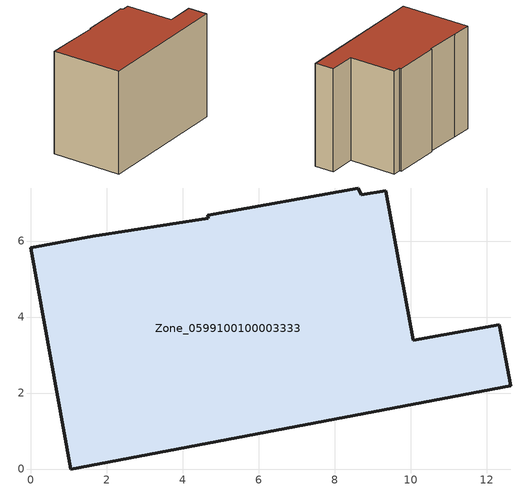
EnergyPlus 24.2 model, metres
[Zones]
Zone_0599100100003333
 floor ground (C_G): 8.71,7.22 9.35,7.32 10.07,3.38 12.34,3.8 12.64,2.19 1.06,0 0,5.83 1.64,6.12 4.68,6.6 4.67,6.68 8.63,7.4 z0
 wall outside (C_F): 1.06,0 12.64,2.19 12.34,3.8 10.07,3.38 9.35,7.32 8.71,7.22 8.63,7.4 4.67,6.68 4.68,6.6 1.64,6.12 0,5.83 1.06,0 z0:8.71
 roof outside (C_R): 9.35,7.32 8.71,7.22 8.63,7.4 4.67,6.68 4.68,6.6 1.64,6.12 0,5.83 1.06,0 12.64,2.19 12.34,3.8 10.07,3.38 z8.71
[BUILDING]
Pand.0599100100003333: North Axis=0; Terrain=City; Loads Convergence Tolerance Value=0.04; Temperature Convergence Tolerance Value=0.4; Solar Distribution=FullExterior; Maximum Number of Warmup Days=25; Minimum Number of Warmup Days=1
[Site:Location]
Rotterdam.The.Hague.AP_ZH_NLD Design_Conditions: Latitude=51.96; Longitude=4.45; Time Zone=1; Elevation=-4.5
[SITE:GROUNDTEMPERATURE:BUILDINGSURFACE]
18, 18, 18, 18, 18, 18, 18, 18, 18, 18, 18, 18
[MATERIAL] Thermal Absorptance=0.9; Solar Absorptance=0.7; Visible Absorptance=0.7
Name | Roughness | Thickness | Conductivity | Density | Specific Heat
G.TC.2006-2014 | MediumSmooth | 0.15 | 0.06 | 540 | 1210
F.TC.2006-2014 | Rough | 0.3 | 0.12 | 1920 | 840
R.TC.2006-2014 | MediumRough | 0.2 | 0.08 | 1500 | 1000
[CONSTRUCTION]
C_G: G.TC.2006-2014
C_F: F.TC.2006-2014
C_R: R.TC.2006-2014
[ZONE]
Zone_0599100100003333: Type=1; Multiplier=1; Ceiling Height=Autocalculate; Volume=Autocalculate; Floor Area=autocalculate; Part of Total Floor Area=Yes
[ZONEINFILTRATION:DESIGNFLOWRATE]
Infil_Zone_0599100100003333: Zone or ZoneList or Space or SpaceList=Zone_0599100100003333; Schedule=AlwaysOn; Design Flow Rate Calculation Method=Flow/Area; Flow Rate per Floor Area=0.0015; Constant Term Coefficient=1; Temperature Term Coefficient=0; Velocity Term Coefficient=0; Velocity Squared Term Coefficient=0
[HVACTEMPLATE:ZONE:IDEALLOADSAIRSYSTEM]
Zone_0599100100003333: Maximum Heating Supply Air Temperature=50; Minimum Cooling Supply Air Temperature=13; Maximum Heating Supply Air Humidity Ratio=0.0156; Minimum Cooling Supply Air Humidity Ratio=0.0077; Heating Limit=NoLimit; Cooling Limit=NoLimit; Dehumidification Control Type=ConstantSensibleHeatRatio; Cooling Sensible Heat Ratio=0.7; Dehumidification Setpoint=60; Humidification Control Type=None; Humidification Setpoint=30; Outdoor Air Method=None; Outdoor Air Flow Rate per Person=0.00944; Outdoor Air Flow Rate per Zone Floor Area=0; Outdoor Air Flow Rate per Zone=0; Demand Controlled Ventilation Type=None; Outdoor Air Economizer Type=NoEconomizer; Heat Recovery Type=None; Sensible Heat Recovery Effectiveness=0.7; Latent Heat Recovery Effectiveness=0.65
[ZONECONTROL:THERMOSTAT]
ThermostatControl_Zone_0599100100003333: Zone or ZoneList=Zone_0599100100003333; Control Type Schedule=DualSetpointControlType; Control 1=Thermostat_Zone_0599100100003333; Temperature Difference Between Cutout And Setpoint=0
[THERMOSTATSETPOINT:DUALSETPOINT]
Thermostat_Zone_0599100100003333: Heating Setpoint Temperature Schedule=HeatingSetpoint_Zone_0599100100003333; Cooling Setpoint Temperature Schedule=CoolingSetpoint_Zone_0599100100003333
[SCHEDULE:COMPACT]
HeatingSetpoint_Zone_0599100100003333: Through: 12/31, For: AllDays, Until: 24:00, 21
CoolingSetpoint_Zone_0599100100003333: Through: 12/31, For: AllDays, Until: 24:00, 24
DualSetpointControlType: Through: 12/31, For: AllDays, Until: 24:00, 4
AlwaysOn: Through: 12/31, For: AllDays, Until: 24:00, 1
